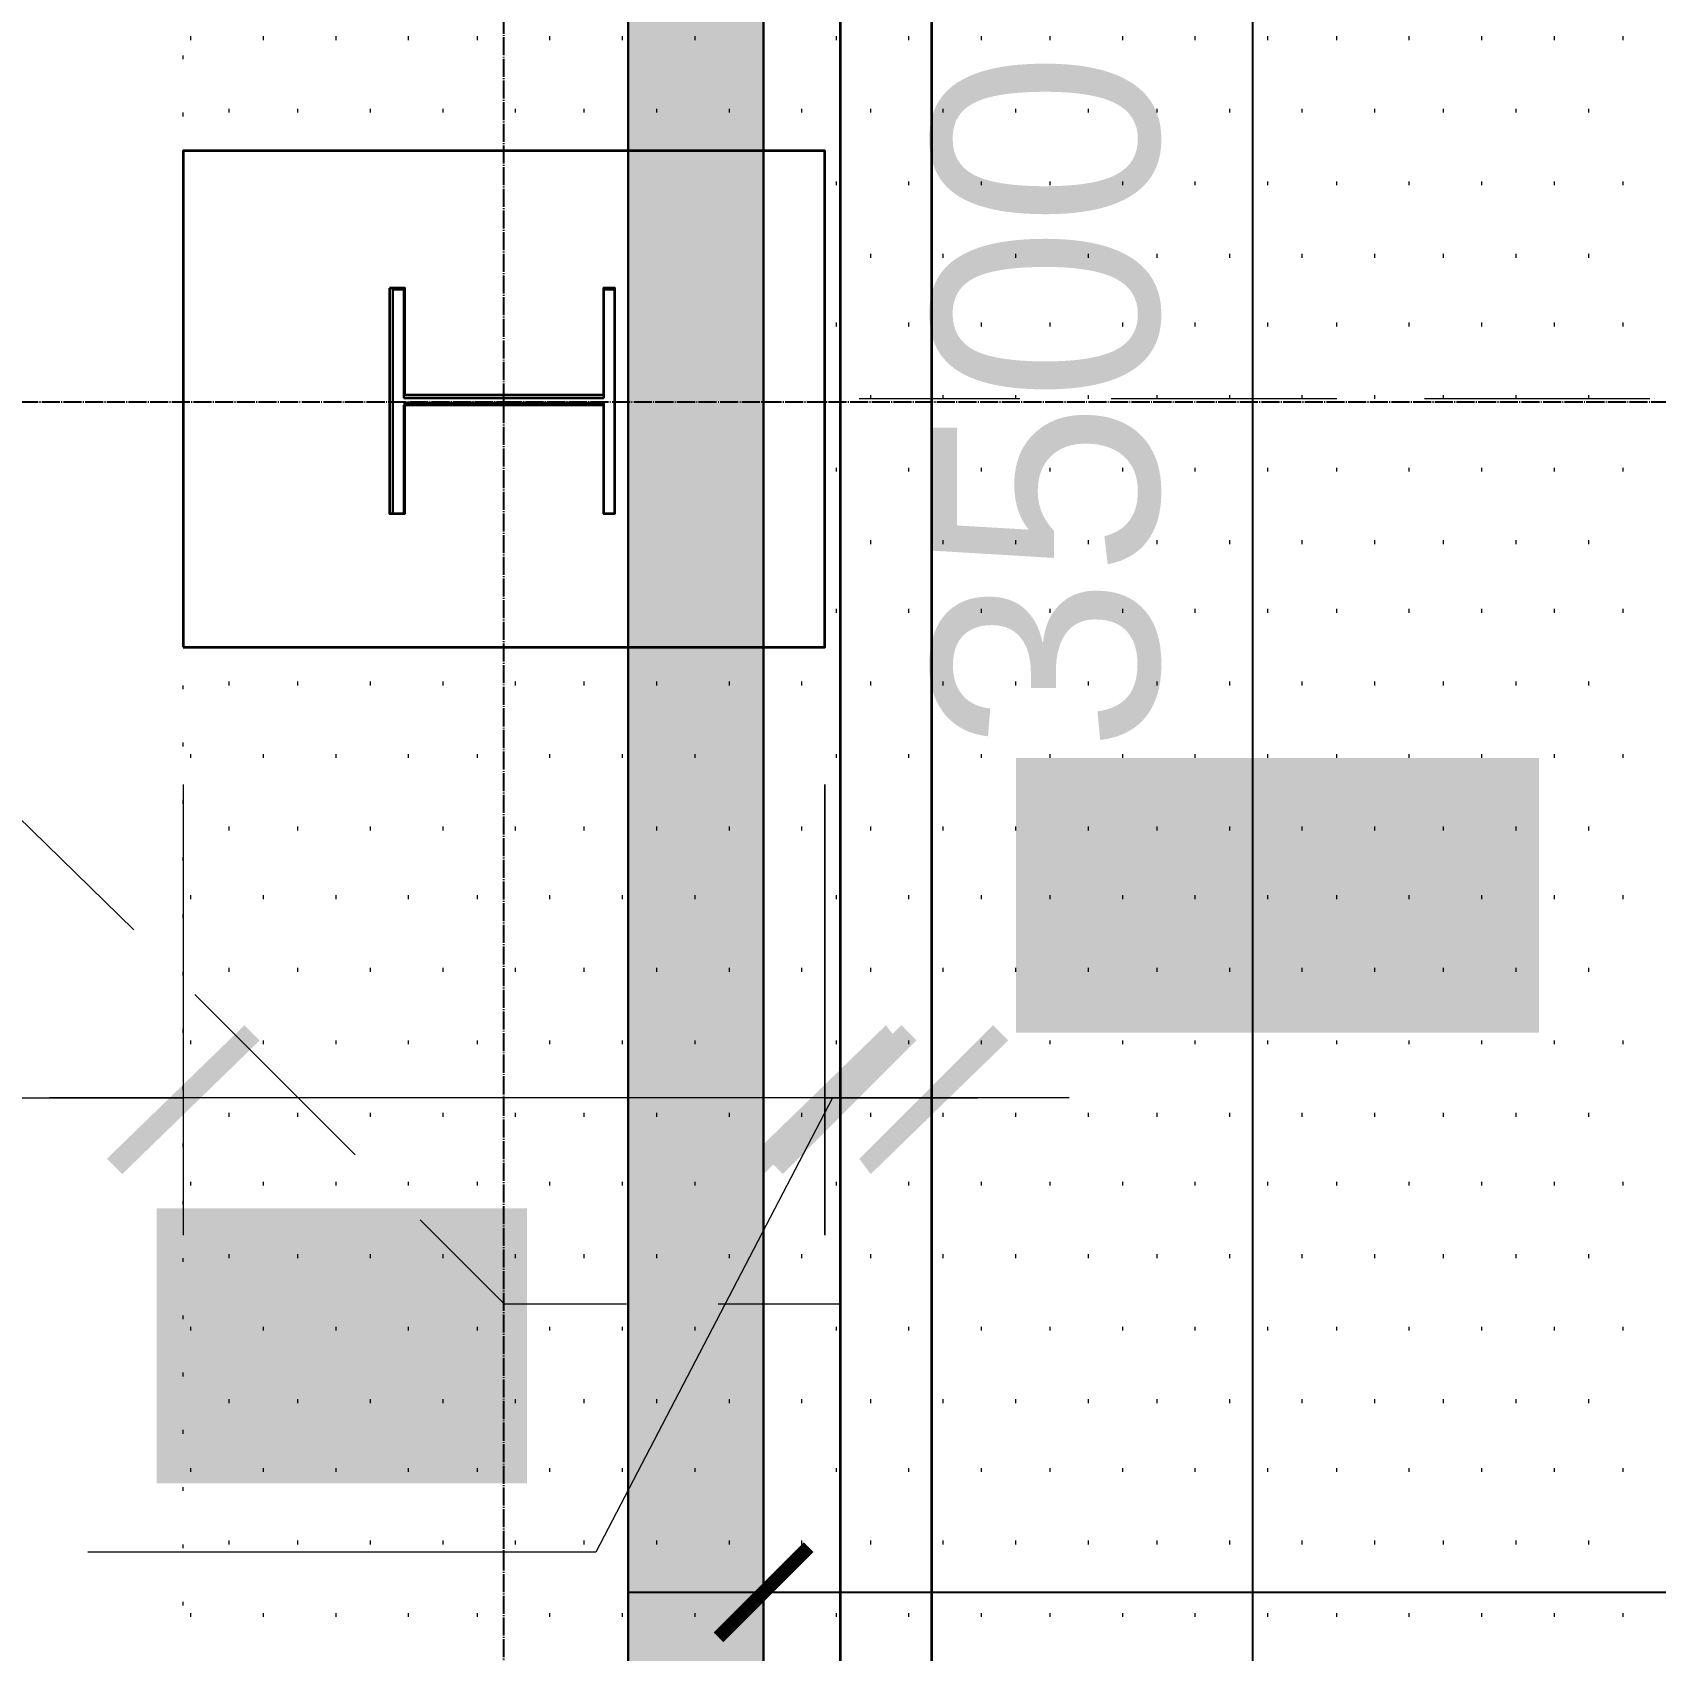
# Model space of a CAD drawing. Header units: millimetres. Extents: x -383313 to -161684, y -117025 to 99224.
# Drawn here: x -331036 to -329237, y -18967 to -17173 of the extents above; entities that cross this region are included whole.
import ezdxf

# ---------------------------------------------------------------- set-up
doc = ezdxf.new("R2010")
doc.units = ezdxf.units.MM
doc.header["$MEASUREMENT"] = 0
doc.linetypes.add('PS-GOST2.303 5', pattern=[24, 20, -1.5, 1, -1.5])
doc.layers.get('Defpoints').update_dxf_attribs({"color": 31})
for name, color, linetype in [('001__КОНСТРУКТИВ__Колонны', 14, 'Continuous'), ('001__КОНСТРУКТИВ__размеры внутр.', 7, 'Continuous'), ('PDF_Geometry', 7, 'Continuous'), ('PDF_Solid Fills', 7, 'Continuous'), ('PS_Оси', 5, 'PS-GOST2.303 5')]:
    doc.layers.add(name, color=color, linetype=linetype)
doc.layers.add('001__КОНСТРУКТИВ__Стены наружные', color=7, linetype='Continuous', lineweight=30)
doc.styles.add('PSTUDIO', font='arial.ttf')
doc.dimstyles.new('PS_TICK', dxfattribs={"dimscale": 100, "dimtxt": 2.5, "dimasz": 1, "dimexe": 2, "dimexo": 2, "dimgap": 1, "dimtad": 1, "dimdec": 0, "dimzin": 0, "dimdsep": 46, "dimtxsty": 'PSTUDIO', "dimblk": 'ARCHTICK', "dimcen": 2, "dimdle": 1.5, "dimse1": 1, "dimse2": 1, "dimadec": 0, "dimazin": 0, "dimtfac": 1, "dimtdec": 0, "dimtix": 1, "dimtmove": 1, "dimatfit": 3, "dimldrblk": 'ARCHTICK', "dimfxl": 1, "dimtolj": 1, "dimtzin": 0, "dimarcsym": 0})

# ---------------------------------------------------------------- blocks, each defined once
blk = doc.blocks.new('_ArchTick')
at = {"color": 0, "linetype": 'ByBlock', "const_width": 0.15}
blk.add_lwpolyline([(-0.5, -0.5), (0.5, 0.5)], dxfattribs=at)
blk = doc.blocks.new('*D281')
at = {"layer": '001__КОНСТРУКТИВ__размеры внутр.', "color": 0, "lineweight": -2, "ltscale": 100, "transparency": 16777216}
blk.add_line((-336984.8, -5432.1), (-336984.8, -20232.4), dxfattribs=at)
at = {"layer": 'Defpoints', "color": 0, "ltscale": 100, "transparency": 16777216}
for p in [(-330226.1, -5582.1), (-336984.8, -20082.4), (-335014.1, -20082.4)]:
    blk.add_point(p, dxfattribs=at)
at = {"layer": '001__КОНСТРУКТИВ__размеры внутр.', "color": 0, "lineweight": -2, "ltscale": 100, "transparency": 16777216, "xscale": 100, "yscale": 100, "zscale": 100}
for p, rotation in [((-336984.8, -5582.1), 90), ((-336984.8, -20082.4), 270)]:
    blk.add_blockref('_ArchTick', p, dxfattribs=dict(at, rotation=rotation))
at = {"layer": '001__КОНСТРУКТИВ__размеры внутр.', "color": 0, "ltscale": 100, "transparency": 16777216, "insert": (-337212.4, -12832.2), "char_height": 250, "attachment_point": 5, "rotation": 90, "style": 'PSTUDIO'}
blk.add_mtext('\\A1;14500', dxfattribs=at)
blk = doc.blocks.new('*D284')
at = {"layer": '001__КОНСТРУКТИВ__размеры внутр.', "color": 0, "lineweight": -2, "ltscale": 100, "transparency": 16777216}
blk.add_line((-330376.1, -18902.2), (-325236.6, -18902.2), dxfattribs=at)
at = {"layer": 'Defpoints', "color": 0, "ltscale": 100, "transparency": 16777216}
for p in [(-330226.1, -18460.9), (-325386.6, -18460.9), (-325386.6, -18902.2)]:
    blk.add_point(p, dxfattribs=at)
at = {"layer": '001__КОНСТРУКТИВ__размеры внутр.', "color": 0, "lineweight": -2, "ltscale": 100, "transparency": 16777216, "xscale": 100, "yscale": 100, "zscale": 100, "rotation": 180}
blk.add_blockref('_ArchTick', (-330226.1, -18902.2), dxfattribs=at)
at = {"layer": '001__КОНСТРУКТИВ__размеры внутр.', "color": 0, "lineweight": -2, "ltscale": 100, "transparency": 16777216, "xscale": 100, "yscale": 100, "zscale": 100}
blk.add_blockref('_ArchTick', (-325386.6, -18902.2), dxfattribs=at)
at = {"layer": '001__КОНСТРУКТИВ__размеры внутр.', "color": 0, "ltscale": 100, "transparency": 16777216, "insert": (-327806.3, -18674.5), "char_height": 250, "attachment_point": 5, "style": 'PSTUDIO'}
blk.add_mtext('\\A1;4840', dxfattribs=at)
blk = doc.blocks.new('*D288')
at = {"layer": '001__КОНСТРУКТИВ__размеры внутр.', "color": 0, "lineweight": -2, "ltscale": 100, "transparency": 16777216}
blk.add_line((-329684.2, -15682.1), (-329684.2, -19482.1), dxfattribs=at)
at = {"layer": 'Defpoints', "color": 0, "ltscale": 100, "transparency": 16777216}
for p in [(-330226.1, -15832.1), (-330226.1, -19332.1), (-329684.2, -19332.1)]:
    blk.add_point(p, dxfattribs=at)
at = {"layer": '001__КОНСТРУКТИВ__размеры внутр.', "color": 0, "lineweight": -2, "ltscale": 100, "transparency": 16777216, "xscale": 100, "yscale": 100, "zscale": 100}
for p, rotation in [((-329684.2, -15832.1), 90), ((-329684.2, -19332.1), 270)]:
    blk.add_blockref('_ArchTick', p, dxfattribs=dict(at, rotation=rotation))
at = {"layer": '001__КОНСТРУКТИВ__размеры внутр.', "color": 0, "ltscale": 100, "transparency": 16777216, "insert": (-329911.9, -17582.1), "char_height": 250, "attachment_point": 5, "rotation": 90, "style": 'PSTUDIO'}
blk.add_mtext('\\A1;3500', dxfattribs=at)
blk = doc.blocks.new('A$Cf5759c35')
at = {"layer": 'PDF_Solid Fills'}
for points in [[(28634.1, 262.5), (28612.9, 262.5), (28608.7, 258.2), (28604.5, 254), (28600.2, 245.5), (28596, 241.3), (28591.8, 237.1), (28587.5, 228.6), (28583.3, 228.6), (28574.8, 224.4), (28570.6, 220.1), (28566.4, 215.9), (28557.9, 211.7), (28600.2, 207.4), (28600.2, 12.7), (28634.1, 12.7)], [(28795, 262.5), (28795, 262.5), (28769.6, 262.5), (28765.3, 258.2), (28761.1, 258.2), (28752.6, 254), (28748.4, 249.8), (28748.4, 249.8), (28744.2, 245.5), (28739.9, 237.1), (28795, 237.1), (28795, 237.1), (28803.4, 237.1), (28807.7, 237.1), (28816.1, 232.8), (28820.4, 228.6), (28824.6, 224.4), (28828.8, 215.9), (28828.8, 215.9), (28833.1, 211.7), (28833.1, 207.4), (28837.3, 203.2), (28837.3, 199), (28837.3, 194.7), (28841.5, 186.3), (28841.5, 177.8), (28841.5, 173.6), (28841.5, 165.1), (28841.5, 156.6), (28841.5, 143.9), (28841.5, 135.5), (28841.5, 135.5), (28841.5, 122.8), (28841.5, 114.3), (28841.5, 105.8), (28841.5, 97.4), (28841.5, 93.1), (28841.5, 84.7), (28837.3, 76.2), (28837.3, 72), (28837.3, 67.7), (28833.1, 63.5), (28833.1, 59.3), (28828.8, 55), (28828.8, 50.8), (28824.6, 46.6), (28816.1, 42.3), (28811.9, 38.1), (28807.7, 33.9), (28799.2, 33.9), (28795, 33.9), (28739.9, 29.6), (28744.2, 25.4), (28748.4, 21.2), (28752.6, 16.9), (28761.1, 16.9), (28765.3, 12.7), (28773.8, 12.7), (28778, 8.5), (28786.5, 8.5), (28795, 8.5), (28795, 8.5), (28803.4, 8.5), (28807.7, 8.5), (28816.1, 12.7), (28820.4, 12.7), (28828.8, 16.9), (28833.1, 21.2), (28837.3, 21.2), (28841.5, 25.4), (28845.8, 29.6), (28850, 33.9), (28854.2, 38.1), (28858.5, 46.6), (28858.5, 50.8), (28862.7, 59.3), (28866.9, 63.5), (28866.9, 67.7), (28866.9, 72), (28871.2, 76.2), (28871.2, 84.7), (28871.2, 88.9), (28871.2, 97.4), (28875.4, 105.8), (28875.4, 110.1), (28875.4, 118.5), (28875.4, 127), (28875.4, 135.5), (28875.4, 139.7), (28875.4, 148.2), (28875.4, 156.6), (28875.4, 165.1), (28875.4, 169.3), (28871.2, 177.8), (28871.2, 182), (28871.2, 190.5), (28871.2, 194.7), (28866.9, 203.2), (28866.9, 207.4), (28862.7, 215.9), (28858.5, 220.1), (28858.5, 228.6), (28854.2, 232.8), (28854.2, 232.8), (28850, 237.1), (28845.8, 241.3), (28841.5, 249.8), (28833.1, 254), (28828.8, 254), (28828.8, 258.2), (28820.4, 258.2), (28816.1, 262.5), (28807.7, 262.5), (28799.2, 262.5)], [(28989.7, 262.5), (28989.7, 262.5), (28964.3, 262.5), (28960.1, 258.2), (28955.8, 258.2), (28947.4, 254), (28943.1, 249.8), (28943.1, 249.8), (28938.9, 245.5), (28934.7, 237.1), (28989.7, 237.1), (28989.7, 237.1), (28998.2, 237.1), (29002.4, 237.1), (29010.9, 232.8), (29015.1, 228.6), (29019.3, 224.4), (29023.6, 215.9), (29023.6, 215.9), (29027.8, 211.7), (29027.8, 207.4), (29032, 203.2), (29032, 199), (29032, 194.7), (29036.3, 186.3), (29036.3, 177.8), (29036.3, 173.6), (29036.3, 165.1), (29036.3, 156.6), (29036.3, 143.9), (29036.3, 135.5), (29036.3, 135.5), (29036.3, 122.8), (29036.3, 114.3), (29036.3, 105.8), (29036.3, 97.4), (29036.3, 93.1), (29036.3, 84.7), (29032, 76.2), (29032, 72), (29032, 67.7), (29027.8, 63.5), (29027.8, 59.3), (29023.6, 55), (29023.6, 50.8), (29019.3, 46.6), (29010.9, 42.3), (29006.6, 38.1), (29002.4, 33.9), (28993.9, 33.9), (28989.7, 33.9), (28934.7, 29.6), (28938.9, 25.4), (28943.1, 21.2), (28947.4, 16.9), (28955.8, 16.9), (28960.1, 12.7), (28968.5, 12.7), (28972.8, 8.5), (28981.2, 8.5), (28989.7, 8.5), (28989.7, 8.5), (28998.2, 8.5), (29002.4, 8.5), (29010.9, 12.7), (29015.1, 12.7), (29023.6, 16.9), (29027.8, 21.2), (29032, 21.2), (29036.3, 25.4), (29040.5, 29.6), (29044.7, 33.9), (29049, 38.1), (29053.2, 46.6), (29053.2, 50.8), (29057.4, 59.3), (29061.7, 63.5), (29061.7, 67.7), (29061.7, 72), (29065.9, 76.2), (29065.9, 84.7), (29065.9, 88.9), (29065.9, 97.4), (29070.1, 105.8), (29070.1, 110.1), (29070.1, 118.5), (29070.1, 127), (29070.1, 135.5), (29070.1, 139.7), (29070.1, 148.2), (29070.1, 156.6), (29070.1, 165.1), (29070.1, 169.3), (29065.9, 177.8), (29065.9, 182), (29065.9, 190.5), (29065.9, 194.7), (29061.7, 203.2), (29061.7, 207.4), (29057.4, 215.9), (29053.2, 220.1), (29053.2, 228.6), (29049, 232.8), (29049, 232.8), (29044.7, 237.1), (29040.5, 241.3), (29036.3, 249.8), (29027.8, 254), (29023.6, 254), (29023.6, 258.2), (29015.1, 258.2), (29010.9, 262.5), (29002.4, 262.5), (28993.9, 262.5)], [(28739.9, 237.1), (28735.7, 232.8), (28731.5, 228.6), (28727.2, 220.1), (28723, 215.9), (28723, 207.4), (28718.8, 207.4), (28718.8, 199), (28718.8, 194.7), (28714.5, 186.3), (28714.5, 182), (28714.5, 173.6), (28714.5, 169.3), (28714.5, 160.9), (28714.5, 152.4), (28710.3, 143.9), (28710.3, 135.5), (28710.3, 131.2), (28710.3, 122.8), (28714.5, 114.3), (28714.5, 105.8), (28714.5, 97.4), (28714.5, 88.9), (28714.5, 84.7), (28718.8, 76.2), (28718.8, 72), (28723, 63.5), (28723, 59.3), (28727.2, 55), (28727.2, 46.6), (28731.5, 42.3), (28735.7, 38.1), (28735.7, 33.9), (28739.9, 29.6), (28795, 33.9), (28790.7, 33.9), (28786.5, 33.9), (28778, 38.1), (28773.8, 38.1), (28769.6, 42.3), (28761.1, 46.6), (28756.9, 55), (28756.9, 55), (28756.9, 59.3), (28752.6, 63.5), (28752.6, 67.7), (28748.4, 72), (28748.4, 80.4), (28748.4, 84.7), (28744.2, 93.1), (28744.2, 101.6), (28744.2, 110.1), (28744.2, 118.5), (28744.2, 127), (28744.2, 135.5), (28744.2, 143.9), (28744.2, 152.4), (28744.2, 160.9), (28744.2, 169.3), (28744.2, 177.8), (28748.4, 182), (28748.4, 190.5), (28748.4, 194.7), (28752.6, 203.2), (28752.6, 207.4), (28756.9, 211.7), (28756.9, 215.9), (28761.1, 220.1), (28765.3, 224.4), (28769.6, 228.6), (28773.8, 232.8), (28778, 237.1), (28786.5, 237.1), (28795, 237.1)], [(28934.7, 237.1), (28930.4, 232.8), (28926.2, 228.6), (28922, 220.1), (28917.7, 215.9), (28917.7, 207.4), (28913.5, 207.4), (28913.5, 199), (28913.5, 194.7), (28909.3, 186.3), (28909.3, 182), (28909.3, 173.6), (28909.3, 169.3), (28909.3, 160.9), (28909.3, 152.4), (28905, 143.9), (28905, 135.5), (28905, 131.2), (28905, 122.8), (28909.3, 114.3), (28909.3, 105.8), (28909.3, 97.4), (28909.3, 88.9), (28909.3, 84.7), (28913.5, 76.2), (28913.5, 72), (28917.7, 63.5), (28917.7, 59.3), (28922, 55), (28922, 46.6), (28926.2, 42.3), (28930.4, 38.1), (28930.4, 33.9), (28934.7, 29.6), (28989.7, 33.9), (28985.5, 33.9), (28981.2, 33.9), (28972.8, 38.1), (28968.5, 38.1), (28964.3, 42.3), (28955.8, 46.6), (28951.6, 55), (28951.6, 55), (28951.6, 59.3), (28947.4, 63.5), (28947.4, 67.7), (28943.1, 72), (28943.1, 80.4), (28943.1, 84.7), (28938.9, 93.1), (28938.9, 101.6), (28938.9, 110.1), (28938.9, 118.5), (28938.9, 127), (28938.9, 135.5), (28938.9, 143.9), (28938.9, 152.4), (28938.9, 160.9), (28938.9, 169.3), (28938.9, 177.8), (28943.1, 182), (28943.1, 190.5), (28943.1, 194.7), (28947.4, 203.2), (28947.4, 207.4), (28951.6, 211.7), (28951.6, 215.9), (28955.8, 220.1), (28960.1, 224.4), (28964.3, 228.6), (28968.5, 232.8), (28972.8, 237.1), (28981.2, 237.1), (28989.7, 237.1)], [(28557.9, 211.7), (28553.7, 207.4), (28549.4, 203.2), (28541, 199), (28541, 169.3), (28541, 173.6), (28549.4, 173.6), (28553.7, 177.8), (28557.9, 177.8), (28566.4, 182), (28574.8, 186.3), (28574.8, 186.3), (28579.1, 190.5), (28587.5, 194.7), (28591.8, 199), (28596, 203.2), (28600.2, 207.4)], [(27673.1, -237.1), (27652, -237.1), (27643.5, -241.3), (27639.3, -241.3), (27630.8, -245.5), (27626.6, -245.5), (27622.3, -249.8), (27618.1, -254), (27613.9, -258.2), (27609.6, -262.5), (27605.4, -266.7), (27601.2, -275.2), (27596.9, -279.4), (27596.9, -287.9), (27592.7, -292.1), (27592.7, -300.6), (27592.7, -309), (27622.3, -313.3), (27622.3, -304.8), (27626.6, -296.3), (27626.6, -292.1), (27630.8, -283.6), (27635, -279.4), (27639.3, -275.2), (27639.3, -270.9), (27647.7, -266.7), (27652, -266.7), (27656.2, -262.5), (27664.7, -262.5), (27673.1, -262.5), (27736.6, -262.5), (27728.2, -254), (27728.2, -254), (27723.9, -249.8), (27719.7, -249.8), (27715.5, -245.5), (27707, -241.3), (27702.8, -241.3), (27694.3, -237.1), (27690.1, -237.1), (27681.6, -237.1)], [(27867.9, -237.1), (27867.9, -237.1), (27842.5, -237.1), (27838.2, -241.3), (27834, -241.3), (27825.5, -245.5), (27821.3, -249.8), (27821.3, -249.8), (27817.1, -254), (27812.8, -262.5), (27867.9, -262.5), (27867.9, -262.5), (27876.3, -262.5), (27880.6, -262.5), (27889, -266.7), (27893.3, -270.9), (27897.5, -275.2), (27901.7, -283.6), (27901.7, -283.6), (27906, -287.9), (27906, -292.1), (27910.2, -296.3), (27910.2, -300.6), (27910.2, -304.8), (27914.4, -313.3), (27914.4, -321.7), (27914.4, -326), (27914.4, -334.4), (27914.4, -342.9), (27914.4, -355.6), (27914.4, -364.1), (27914.4, -364.1), (27914.4, -376.8), (27914.4, -385.2), (27914.4, -393.7), (27914.4, -402.2), (27914.4, -406.4), (27914.4, -414.9), (27910.2, -423.3), (27910.2, -427.6), (27910.2, -431.8), (27906, -436), (27906, -440.3), (27901.7, -444.5), (27901.7, -448.7), (27897.5, -453), (27889, -457.2), (27884.8, -461.4), (27880.6, -465.7), (27872.1, -465.7), (27867.9, -465.7), (27812.8, -469.9), (27817.1, -474.1), (27821.3, -478.4), (27825.5, -482.6), (27834, -482.6), (27838.2, -486.8), (27846.7, -486.8), (27850.9, -491.1), (27859.4, -491.1), (27867.9, -491.1), (27867.9, -491.1), (27876.3, -491.1), (27880.6, -491.1), (27889, -486.8), (27893.3, -486.8), (27901.7, -482.6), (27906, -478.4), (27910.2, -478.4), (27914.4, -474.1), (27918.7, -469.9), (27922.9, -465.7), (27927.1, -461.4), (27931.4, -453), (27931.4, -448.7), (27935.6, -440.3), (27939.8, -436), (27939.8, -431.8), (27939.8, -427.6), (27944.1, -423.3), (27944.1, -414.9), (27944.1, -410.6), (27944.1, -402.2), (27948.3, -393.7), (27948.3, -389.5), (27948.3, -381), (27948.3, -372.5), (27948.3, -364.1), (27948.3, -359.8), (27948.3, -351.4), (27948.3, -342.9), (27948.3, -334.4), (27948.3, -330.2), (27944.1, -321.7), (27944.1, -317.5), (27944.1, -309), (27944.1, -304.8), (27939.8, -296.3), (27939.8, -292.1), (27935.6, -283.6), (27931.4, -279.4), (27931.4, -270.9), (27927.1, -266.7), (27927.1, -266.7), (27922.9, -262.5), (27918.7, -258.2), (27914.4, -249.8), (27906, -245.5), (27901.7, -245.5), (27901.7, -241.3), (27893.3, -241.3), (27889, -237.1), (27880.6, -237.1), (27872.1, -237.1)], [(27736.6, -262.5), (27673.1, -262.5), (27690.1, -262.5), (27694.3, -266.7), (27702.8, -270.9), (27707, -275.2), (27707, -275.2), (27711.2, -279.4), (27715.5, -283.6), (27719.7, -292.1), (27719.7, -296.3), (27719.7, -304.8), (27719.7, -309), (27719.7, -317.5), (27715.5, -321.7), (27715.5, -330.2), (27711.2, -334.4), (27707, -342.9), (27702.8, -342.9), (27698.5, -347.1), (27694.3, -351.4), (27690.1, -355.6), (27685.8, -364.1), (27681.6, -368.3), (27677.4, -372.5), (27668.9, -376.8), (27664.7, -381), (27656.2, -389.5), (27652, -393.7), (27643.5, -397.9), (27639.3, -406.4), (27630.8, -410.6), (27626.6, -414.9), (27622.3, -419.1), (27618.1, -423.3), (27613.9, -427.6), (27609.6, -431.8), (27605.4, -436), (27601.2, -440.3), (27596.9, -448.7), (27596.9, -453), (27592.7, -461.4), (27588.5, -465.7), (27588.5, -465.7), (27588.5, -474.1), (27588.5, -478.4), (27584.2, -486.8), (27753.6, -486.8), (27753.6, -457.2), (27630.8, -457.2), (27630.8, -457.2), (27630.8, -453), (27635, -444.5), (27643.5, -440.3), (27643.5, -440.3), (27647.7, -436), (27652, -431.8), (27656.2, -427.6), (27664.7, -423.3), (27668.9, -414.9), (27677.4, -410.6), (27677.4, -406.4), (27685.8, -402.2), (27694.3, -397.9), (27698.5, -389.5), (27702.8, -385.2), (27707, -381), (27715.5, -376.8), (27719.7, -372.5), (27719.7, -368.3), (27723.9, -364.1), (27728.2, -364.1), (27732.4, -355.6), (27736.6, -351.4), (27740.9, -347.1), (27740.9, -338.7), (27745.1, -334.4), (27745.1, -330.2), (27749.3, -326), (27749.3, -317.5), (27749.3, -313.3), (27749.3, -304.8), (27749.3, -304.8), (27749.3, -296.3), (27749.3, -292.1), (27749.3, -283.6), (27745.1, -279.4), (27740.9, -270.9), (27740.9, -266.7)], [(27812.8, -262.5), (27808.6, -266.7), (27804.4, -270.9), (27800.1, -279.4), (27795.9, -283.6), (27795.9, -292.1), (27791.7, -292.1), (27791.7, -300.6), (27791.7, -304.8), (27787.4, -313.3), (27787.4, -317.5), (27787.4, -326), (27787.4, -330.2), (27787.4, -338.7), (27787.4, -347.1), (27783.2, -355.6), (27783.2, -364.1), (27783.2, -368.3), (27783.2, -376.8), (27787.4, -385.2), (27787.4, -393.7), (27787.4, -402.2), (27787.4, -410.6), (27787.4, -414.9), (27791.7, -423.3), (27791.7, -427.6), (27795.9, -436), (27795.9, -440.3), (27800.1, -444.5), (27800.1, -453), (27804.4, -457.2), (27808.6, -461.4), (27808.6, -465.7), (27812.8, -469.9), (27867.9, -465.7), (27863.6, -465.7), (27859.4, -465.7), (27850.9, -461.4), (27846.7, -461.4), (27842.5, -457.2), (27834, -453), (27829.8, -444.5), (27829.8, -444.5), (27829.8, -440.3), (27825.5, -436), (27825.5, -431.8), (27821.3, -427.6), (27821.3, -419.1), (27821.3, -414.9), (27817.1, -406.4), (27817.1, -397.9), (27817.1, -389.5), (27817.1, -381), (27817.1, -372.5), (27817.1, -364.1), (27817.1, -355.6), (27817.1, -347.1), (27817.1, -338.7), (27817.1, -330.2), (27817.1, -321.7), (27821.3, -317.5), (27821.3, -309), (27821.3, -304.8), (27825.5, -296.3), (27825.5, -292.1), (27829.8, -287.9), (27829.8, -283.6), (27834, -279.4), (27838.2, -275.2), (27842.5, -270.9), (27846.7, -266.7), (27850.9, -262.5), (27859.4, -262.5), (27867.9, -262.5)]]:
    blk.add_hatch(color=8, dxfattribs=at).paths.add_polyline_path(points)
at = {"layer": 'PDF_Geometry', "color": 8, "lineweight": 35}
blk.add_lwpolyline([(38379.2, 12310.5), (28320.8, 12310.5), (28320.8, -7277.1), (28422.4, -7277.1), (28422.4, -3564.5), (28363.2, -3564.5), (28363.2, -1066.8), (28422.4, -1066.8), (28422.4, 2434.2), (28363.2, 2434.2), (28363.2, 4931.8), (28422.4, 4931.8), (28422.4, 8432.8), (28363.2, 8432.8), (28363.2, 10934.7), (28422.4, 10934.7), (28422.4, 12208.9), (38379.2, 12208.9)], dxfattribs=at)
at = {"layer": 'PDF_Geometry', "color": 8, "lineweight": 9}
for points in [[(27601.2, 1083.7), (27601.2, 1088)], [(27681.6, 1083.7), (27681.6, 1088)], [(27762, 1083.7), (27762, 1088)], [(27842.5, 1083.7), (27842.5, 1088)], [(27918.7, 1083.7), (27918.7, 1088)], [(27999.1, 1083.7), (27999.1, 1088)], [(28079.5, 1083.7), (28079.5, 1088)], [(28160, 1083.7), (28160, 1088)], [(28236.2, 1083.7), (28236.2, 1088)], [(28316.6, 1083.7), (28316.6, 1088)], [(28397, 1083.7), (28397, 1088)], [(28477.5, 1083.7), (28477.5, 1088)], [(28553.7, 1083.7), (28553.7, 1088)], [(28634.1, 1083.7), (28634.1, 1088)], [(28714.5, 1083.7), (28714.5, 1088)], [(28795, 1083.7), (28795, 1088)], [(28871.2, 1083.7), (28871.2, 1088)], [(28951.6, 1083.7), (28951.6, 1088)], [(29032, 1083.7), (29032, 1088)], [(29112.5, 1083.7), (29112.5, 1088)], [(29188.7, 1083.7), (29188.7, 1088)], [(27643.5, 1003.3), (27643.5, 1007.5)], [(27719.7, 1003.3), (27719.7, 1007.5)], [(27800.1, 1003.3), (27800.1, 1007.5)], [(27880.6, 1003.3), (27880.6, 1007.5)], [(27961, 1003.3), (27961, 1007.5)], [(28037.2, 1003.3), (28037.2, 1007.5)], [(28117.6, 1003.3), (28117.6, 1007.5)], [(28198.1, 1003.3), (28198.1, 1007.5)], [(28278.5, 1003.3), (28278.5, 1007.5)], [(28354.7, 1003.3), (28354.7, 1007.5)], [(28435.1, 1003.3), (28435.1, 1007.5)], [(28515.6, 1003.3), (28515.6, 1007.5)], [(28596, 1003.3), (28596, 1007.5)], [(28672.2, 1003.3), (28672.2, 1007.5)], [(28752.6, 1003.3), (28752.6, 1007.5)], [(28833.1, 1003.3), (28833.1, 1007.5)], [(28913.5, 1003.3), (28913.5, 1007.5)], [(28989.7, 1003.3), (28989.7, 1007.5)], [(29070.1, 1003.3), (29070.1, 1007.5)], [(29150.6, 1003.3), (29150.6, 1007.5)], [(28316.6, 922.9), (28316.6, 927.1)], [(28397, 922.9), (28397, 927.1)], [(28477.5, 922.9), (28477.5, 927.1)], [(28553.7, 922.9), (28553.7, 927.1)], [(28634.1, 922.9), (28634.1, 927.1)], [(28714.5, 922.9), (28714.5, 927.1)], [(28795, 922.9), (28795, 927.1)], [(28871.2, 922.9), (28871.2, 927.1)], [(28951.6, 922.9), (28951.6, 927.1)], [(29032, 922.9), (29032, 927.1)], [(29112.5, 922.9), (29112.5, 927.1)], [(29188.7, 922.9), (29188.7, 927.1)], [(28354.7, 842.4), (28354.7, 846.7)], [(28435.1, 842.4), (28435.1, 846.7)], [(28515.6, 842.4), (28515.6, 846.7)], [(28596, 842.4), (28596, 846.7)], [(28672.2, 842.4), (28672.2, 846.7)], [(28752.6, 842.4), (28752.6, 846.7)], [(28833.1, 842.4), (28833.1, 846.7)], [(28913.5, 842.4), (28913.5, 846.7)], [(28989.7, 842.4), (28989.7, 846.7)], [(29070.1, 842.4), (29070.1, 846.7)], [(29150.6, 842.4), (29150.6, 846.7)], [(28316.6, 766.2), (28316.6, 770.5)], [(28397, 766.2), (28397, 770.5)], [(28477.5, 766.2), (28477.5, 770.5)], [(28553.7, 766.2), (28553.7, 770.5)], [(28634.1, 766.2), (28634.1, 770.5)], [(28714.5, 766.2), (28714.5, 770.5)], [(28795, 766.2), (28795, 770.5)], [(28871.2, 766.2), (28871.2, 770.5)], [(28951.6, 766.2), (28951.6, 770.5)], [(29032, 766.2), (29032, 770.5)], [(29112.5, 766.2), (29112.5, 770.5)], [(29188.7, 766.2), (29188.7, 770.5)], [(28354.7, 685.8), (28354.7, 690)], [(28435.1, 685.8), (28435.1, 690)], [(28515.6, 685.8), (28515.6, 690)], [(28596, 685.8), (28596, 690)], [(28672.2, 685.8), (28672.2, 690)], [(28752.6, 685.8), (28752.6, 690)], [(28833.1, 685.8), (28833.1, 690)], [(28913.5, 685.8), (28913.5, 690)], [(28989.7, 685.8), (28989.7, 690)], [(29070.1, 685.8), (29070.1, 690)], [(29150.6, 685.8), (29150.6, 690)], [(28316.6, 605.4), (28316.6, 609.6)], [(28397, 605.4), (28397, 609.6)], [(28477.5, 605.4), (28477.5, 609.6)], [(28553.7, 605.4), (28553.7, 609.6)], [(28634.1, 605.4), (28634.1, 609.6)], [(28714.5, 605.4), (28714.5, 609.6)], [(28795, 605.4), (28795, 609.6)], [(28871.2, 605.4), (28871.2, 609.6)], [(28951.6, 605.4), (28951.6, 609.6)], [(29032, 605.4), (29032, 609.6)], [(29112.5, 605.4), (29112.5, 609.6)], [(29188.7, 605.4), (29188.7, 609.6)], [(28354.7, 524.9), (28354.7, 529.2)], [(28435.1, 524.9), (28435.1, 529.2)], [(28515.6, 524.9), (28515.6, 529.2)], [(28596, 524.9), (28596, 529.2)], [(28672.2, 524.9), (28672.2, 529.2)], [(28752.6, 524.9), (28752.6, 529.2)], [(28833.1, 524.9), (28833.1, 529.2)], [(28913.5, 524.9), (28913.5, 529.2)], [(28989.7, 524.9), (28989.7, 529.2)], [(29070.1, 524.9), (29070.1, 529.2)], [(29150.6, 524.9), (29150.6, 529.2)], [(28316.6, 448.7), (28316.6, 453)], [(28397, 448.7), (28397, 453)], [(28477.5, 448.7), (28477.5, 453)], [(28553.7, 448.7), (28553.7, 453)], [(28634.1, 448.7), (28634.1, 453)], [(28714.5, 448.7), (28714.5, 453)], [(28795, 448.7), (28795, 453)], [(28871.2, 448.7), (28871.2, 453)], [(28951.6, 448.7), (28951.6, 453)], [(29032, 448.7), (29032, 453)], [(29112.5, 448.7), (29112.5, 453)], [(29188.7, 448.7), (29188.7, 453)], [(27643.5, 368.3), (27643.5, 372.5)], [(27719.7, 368.3), (27719.7, 372.5)], [(27800.1, 368.3), (27800.1, 372.5)], [(27880.6, 368.3), (27880.6, 372.5)], [(27961, 368.3), (27961, 372.5)], [(28037.2, 368.3), (28037.2, 372.5)], [(28117.6, 368.3), (28117.6, 372.5)], [(28198.1, 368.3), (28198.1, 372.5)], [(28278.5, 368.3), (28278.5, 372.5)], [(28354.7, 368.3), (28354.7, 372.5)], [(28435.1, 368.3), (28435.1, 372.5)], [(28515.6, 368.3), (28515.6, 372.5)], [(28596, 368.3), (28596, 372.5)], [(28672.2, 368.3), (28672.2, 372.5)], [(28752.6, 368.3), (28752.6, 372.5)], [(28833.1, 368.3), (28833.1, 372.5)], [(28913.5, 368.3), (28913.5, 372.5)], [(28989.7, 368.3), (28989.7, 372.5)], [(29070.1, 368.3), (29070.1, 372.5)], [(29150.6, 368.3), (29150.6, 372.5)], [(27601.2, 287.9), (27601.2, 292.1)], [(27681.6, 287.9), (27681.6, 292.1)], [(27762, 287.9), (27762, 292.1)], [(27842.5, 287.9), (27842.5, 292.1)], [(27918.7, 287.9), (27918.7, 292.1)], [(27999.1, 287.9), (27999.1, 292.1)], [(28079.5, 287.9), (28079.5, 292.1)], [(28160, 287.9), (28160, 292.1)], [(28236.2, 287.9), (28236.2, 292.1)], [(28316.6, 287.9), (28316.6, 292.1)], [(28397, 287.9), (28397, 292.1)], [(28477.5, 287.9), (28477.5, 292.1)], [(28553.7, 287.9), (28553.7, 292.1)], [(28634.1, 287.9), (28634.1, 292.1)], [(28714.5, 287.9), (28714.5, 292.1)], [(28795, 287.9), (28795, 292.1)], [(28871.2, 287.9), (28871.2, 292.1)], [(28951.6, 287.9), (28951.6, 292.1)], [(29032, 287.9), (29032, 292.1)], [(29112.5, 287.9), (29112.5, 292.1)], [(29188.7, 287.9), (29188.7, 292.1)], [(27643.5, 207.4), (27643.5, 211.7)], [(27719.7, 207.4), (27719.7, 211.7)], [(27800.1, 207.4), (27800.1, 211.7)], [(27880.6, 207.4), (27880.6, 211.7)], [(27961, 207.4), (27961, 211.7)], [(28037.2, 207.4), (28037.2, 211.7)], [(28117.6, 207.4), (28117.6, 211.7)], [(28198.1, 207.4), (28198.1, 211.7)], [(28278.5, 207.4), (28278.5, 211.7)], [(28354.7, 207.4), (28354.7, 211.7)], [(28435.1, 207.4), (28435.1, 211.7)], [(28515.6, 207.4), (28515.6, 211.7)], [(28596, 207.4), (28596, 211.7)], [(28672.2, 207.4), (28672.2, 211.7)], [(28752.6, 207.4), (28752.6, 211.7)], [(28833.1, 207.4), (28833.1, 211.7)], [(28913.5, 207.4), (28913.5, 211.7)], [(28989.7, 207.4), (28989.7, 211.7)], [(29070.1, 207.4), (29070.1, 211.7)], [(29150.6, 207.4), (29150.6, 211.7)], [(27601.2, 131.2), (27601.2, 135.5)], [(27681.6, 131.2), (27681.6, 135.5)], [(27762, 131.2), (27762, 135.5)], [(27842.5, 131.2), (27842.5, 135.5)], [(27918.7, 131.2), (27918.7, 135.5)], [(27999.1, 131.2), (27999.1, 135.5)], [(28079.5, 131.2), (28079.5, 135.5)], [(28160, 131.2), (28160, 135.5)], [(28236.2, 131.2), (28236.2, 135.5)], [(28316.6, 131.2), (28316.6, 135.5)], [(28397, 131.2), (28397, 135.5)], [(28477.5, 131.2), (28477.5, 135.5)], [(28553.7, 131.2), (28553.7, 135.5)], [(28634.1, 131.2), (28634.1, 135.5)], [(28714.5, 131.2), (28714.5, 135.5)], [(28795, 131.2), (28795, 135.5)], [(28871.2, 131.2), (28871.2, 135.5)], [(28951.6, 131.2), (28951.6, 135.5)], [(29032, 131.2), (29032, 135.5)], [(29112.5, 131.2), (29112.5, 135.5)], [(29188.7, 131.2), (29188.7, 135.5)], [(27643.5, 50.8), (27643.5, 55)], [(27719.7, 50.8), (27719.7, 55)], [(27800.1, 50.8), (27800.1, 55)], [(27880.6, 50.8), (27880.6, 55)], [(27961, 50.8), (27961, 55)], [(28037.2, 50.8), (28037.2, 55)], [(28117.6, 50.8), (28117.6, 55)], [(28198.1, 50.8), (28198.1, 55)], [(28278.5, 50.8), (28278.5, 55)], [(28354.7, 50.8), (28354.7, 55)], [(28435.1, 50.8), (28435.1, 55)], [(28515.6, 50.8), (28515.6, 55)], [(28596, 50.8), (28596, 55)], [(28672.2, 50.8), (28672.2, 55)], [(28752.6, 50.8), (28752.6, 55)], [(28833.1, 50.8), (28833.1, 55)], [(28913.5, 50.8), (28913.5, 55)], [(28989.7, 50.8), (28989.7, 55)], [(29070.1, 50.8), (29070.1, 55)], [(29150.6, 50.8), (29150.6, 55)], [(27601.2, -29.6), (27601.2, -25.4)], [(27681.6, -29.6), (27681.6, -25.4)], [(27762, -29.6), (27762, -25.4)], [(27842.5, -29.6), (27842.5, -25.4)], [(27918.7, -29.6), (27918.7, -25.4)], [(27999.1, -29.6), (27999.1, -25.4)], [(28079.5, -29.6), (28079.5, -25.4)], [(28160, -29.6), (28160, -25.4)], [(28236.2, -29.6), (28236.2, -25.4)], [(28316.6, -29.6), (28316.6, -25.4)], [(28397, -29.6), (28397, -25.4)], [(28477.5, -29.6), (28477.5, -25.4)], [(28553.7, -29.6), (28553.7, -25.4)], [(28634.1, -29.6), (28634.1, -25.4)], [(28714.5, -29.6), (28714.5, -25.4)], [(28795, -29.6), (28795, -25.4)], [(28871.2, -29.6), (28871.2, -25.4)], [(28951.6, -29.6), (28951.6, -25.4)], [(29032, -29.6), (29032, -25.4)], [(29112.5, -29.6), (29112.5, -25.4)], [(29188.7, -29.6), (29188.7, -25.4)], [(27643.5, -110.1), (27643.5, -105.8)], [(27719.7, -110.1), (27719.7, -105.8)], [(27800.1, -110.1), (27800.1, -105.8)], [(27880.6, -110.1), (27880.6, -105.8)], [(27961, -110.1), (27961, -105.8)], [(28037.2, -110.1), (28037.2, -105.8)], [(28117.6, -110.1), (28117.6, -105.8)], [(28198.1, -110.1), (28198.1, -105.8)], [(28278.5, -110.1), (28278.5, -105.8)], [(28354.7, -110.1), (28354.7, -105.8)], [(28435.1, -110.1), (28435.1, -105.8)], [(28515.6, -110.1), (28515.6, -105.8)], [(28596, -110.1), (28596, -105.8)], [(28672.2, -110.1), (28672.2, -105.8)], [(28752.6, -110.1), (28752.6, -105.8)], [(28833.1, -110.1), (28833.1, -105.8)], [(28913.5, -110.1), (28913.5, -105.8)], [(28989.7, -110.1), (28989.7, -105.8)], [(29070.1, -110.1), (29070.1, -105.8)], [(29150.6, -110.1), (29150.6, -105.8)], [(27601.2, -186.3), (27601.2, -182)], [(27681.6, -186.3), (27681.6, -182)], [(27762, -186.3), (27762, -182)], [(27842.5, -186.3), (27842.5, -182)], [(27918.7, -186.3), (27918.7, -182)], [(27999.1, -186.3), (27999.1, -182)], [(28079.5, -186.3), (28079.5, -182)], [(28160, -186.3), (28160, -182)], [(28236.2, -186.3), (28236.2, -182)], [(28316.6, -186.3), (28316.6, -182)], [(28397, -186.3), (28397, -182)], [(28477.5, -186.3), (28477.5, -182)], [(28553.7, -186.3), (28553.7, -182)], [(28634.1, -186.3), (28634.1, -182)], [(28714.5, -186.3), (28714.5, -182)], [(28795, -186.3), (28795, -182)], [(28871.2, -186.3), (28871.2, -182)], [(28951.6, -186.3), (28951.6, -182)], [(29032, -186.3), (29032, -182)], [(29112.5, -186.3), (29112.5, -182)], [(29188.7, -186.3), (29188.7, -182)], [(27643.5, -266.7), (27643.5, -262.5)], [(27719.7, -266.7), (27719.7, -262.5)], [(27800.1, -266.7), (27800.1, -262.5)], [(27880.6, -266.7), (27880.6, -262.5)], [(27961, -266.7), (27961, -262.5)], [(28037.2, -266.7), (28037.2, -262.5)], [(28117.6, -266.7), (28117.6, -262.5)], [(28198.1, -266.7), (28198.1, -262.5)], [(28278.5, -266.7), (28278.5, -262.5)], [(28354.7, -266.7), (28354.7, -262.5)], [(28435.1, -266.7), (28435.1, -262.5)], [(28515.6, -266.7), (28515.6, -262.5)], [(28596, -266.7), (28596, -262.5)], [(28672.2, -266.7), (28672.2, -262.5)], [(28752.6, -266.7), (28752.6, -262.5)], [(28833.1, -266.7), (28833.1, -262.5)], [(28913.5, -266.7), (28913.5, -262.5)], [(28989.7, -266.7), (28989.7, -262.5)], [(29070.1, -266.7), (29070.1, -262.5)], [(29150.6, -266.7), (29150.6, -262.5)], [(27601.2, -347.1), (27601.2, -342.9)], [(27681.6, -347.1), (27681.6, -342.9)], [(27762, -347.1), (27762, -342.9)], [(27842.5, -347.1), (27842.5, -342.9)], [(27918.7, -347.1), (27918.7, -342.9)], [(27999.1, -347.1), (27999.1, -342.9)], [(28079.5, -347.1), (28079.5, -342.9)], [(28160, -347.1), (28160, -342.9)], [(28236.2, -347.1), (28236.2, -342.9)], [(28316.6, -347.1), (28316.6, -342.9)], [(28397, -347.1), (28397, -342.9)], [(28477.5, -347.1), (28477.5, -342.9)], [(28553.7, -347.1), (28553.7, -342.9)], [(28634.1, -347.1), (28634.1, -342.9)], [(28714.5, -347.1), (28714.5, -342.9)], [(28795, -347.1), (28795, -342.9)], [(28871.2, -347.1), (28871.2, -342.9)], [(28951.6, -347.1), (28951.6, -342.9)], [(29032, -347.1), (29032, -342.9)], [(29112.5, -347.1), (29112.5, -342.9)], [(29188.7, -347.1), (29188.7, -342.9)], [(27643.5, -427.6), (27643.5, -423.3)], [(27719.7, -427.6), (27719.7, -423.3)], [(27800.1, -427.6), (27800.1, -423.3)], [(27880.6, -427.6), (27880.6, -423.3)], [(27961, -427.6), (27961, -423.3)], [(28037.2, -427.6), (28037.2, -423.3)], [(28117.6, -427.6), (28117.6, -423.3)], [(28198.1, -427.6), (28198.1, -423.3)], [(28278.5, -427.6), (28278.5, -423.3)], [(28354.7, -427.6), (28354.7, -423.3)], [(28435.1, -427.6), (28435.1, -423.3)], [(28515.6, -427.6), (28515.6, -423.3)], [(28596, -427.6), (28596, -423.3)], [(28672.2, -427.6), (28672.2, -423.3)], [(28752.6, -427.6), (28752.6, -423.3)], [(28833.1, -427.6), (28833.1, -423.3)], [(28913.5, -427.6), (28913.5, -423.3)], [(28989.7, -427.6), (28989.7, -423.3)], [(29070.1, -427.6), (29070.1, -423.3)], [(29150.6, -427.6), (29150.6, -423.3)], [(27601.2, -503.8), (27601.2, -499.5)], [(27681.6, -503.8), (27681.6, -499.5)], [(27762, -503.8), (27762, -499.5)], [(27842.5, -503.8), (27842.5, -499.5)], [(27918.7, -503.8), (27918.7, -499.5)], [(27999.1, -503.8), (27999.1, -499.5)], [(28079.5, -503.8), (28079.5, -499.5)], [(28160, -503.8), (28160, -499.5)], [(28236.2, -503.8), (28236.2, -499.5)], [(28316.6, -503.8), (28316.6, -499.5)], [(28397, -503.8), (28397, -499.5)], [(28477.5, -503.8), (28477.5, -499.5)], [(28553.7, -503.8), (28553.7, -499.5)], [(28634.1, -503.8), (28634.1, -499.5)], [(28714.5, -503.8), (28714.5, -499.5)], [(28795, -503.8), (28795, -499.5)], [(28871.2, -503.8), (28871.2, -499.5)], [(28951.6, -503.8), (28951.6, -499.5)], [(29032, -503.8), (29032, -499.5)], [(29112.5, -503.8), (29112.5, -499.5)], [(29188.7, -503.8), (29188.7, -499.5)], [(27643.5, -584.2), (27643.5, -580)], [(27719.7, -584.2), (27719.7, -580)], [(27800.1, -584.2), (27800.1, -580)], [(27880.6, -584.2), (27880.6, -580)], [(27961, -584.2), (27961, -580)], [(28037.2, -584.2), (28037.2, -580)], [(28117.6, -584.2), (28117.6, -580)], [(28198.1, -584.2), (28198.1, -580)], [(28278.5, -584.2), (28278.5, -580)], [(28354.7, -584.2), (28354.7, -580)], [(28435.1, -584.2), (28435.1, -580)], [(28515.6, -584.2), (28515.6, -580)], [(28596, -584.2), (28596, -580)], [(28672.2, -584.2), (28672.2, -580)], [(28752.6, -584.2), (28752.6, -580)], [(28833.1, -584.2), (28833.1, -580)], [(28913.5, -584.2), (28913.5, -580)], [(28989.7, -584.2), (28989.7, -580)], [(29070.1, -584.2), (29070.1, -580)], [(29150.6, -584.2), (29150.6, -580)], [(27601.2, -664.6), (27601.2, -660.4)], [(27681.6, -664.6), (27681.6, -660.4)], [(27762, -664.6), (27762, -660.4)], [(27842.5, -664.6), (27842.5, -660.4)], [(27918.7, -664.6), (27918.7, -660.4)], [(27999.1, -664.6), (27999.1, -660.4)], [(28079.5, -664.6), (28079.5, -660.4)], [(28160, -664.6), (28160, -660.4)], [(28236.2, -664.6), (28236.2, -660.4)], [(28316.6, -664.6), (28316.6, -660.4)], [(28397, -664.6), (28397, -660.4)], [(28477.5, -664.6), (28477.5, -660.4)], [(28553.7, -664.6), (28553.7, -660.4)], [(28634.1, -664.6), (28634.1, -660.4)], [(28714.5, -664.6), (28714.5, -660.4)], [(28795, -664.6), (28795, -660.4)], [(28871.2, -664.6), (28871.2, -660.4)], [(28951.6, -664.6), (28951.6, -660.4)], [(29032, -664.6), (29032, -660.4)], [(29112.5, -664.6), (29112.5, -660.4)], [(29188.7, -664.6), (29188.7, -660.4)]]:
    blk.add_lwpolyline(points, dxfattribs=at)
at = {"layer": 'PDF_Geometry', "color": 8, "lineweight": 13}
for points in [[(27592.7, 1062.6), (27592.7, 1066.8)], [(27592.7, 999.1), (27592.7, 1003.3)], [(27592.7, 935.6), (27592.7, 939.8)], [(27592.7, 872.1), (27592.7, 876.3)], [(27592.7, 808.6), (27592.7, 812.8)], [(27592.7, 745.1), (27592.7, 749.3)], [(27592.7, 681.6), (27592.7, 685.8)], [(28519.8, 685.8), (28342, 685.8)], [(28871.2, 685.8), (28621.4, 685.8)], [(29218.3, 685.8), (28968.5, 685.8)], [(27592.7, 618.1), (27592.7, 622.3)], [(27592.7, 554.6), (27592.7, 558.8)], [(27592.7, 491.1), (27592.7, 495.3)], [(27592.7, 427.6), (27592.7, 431.8)], [(27592.7, 364.1), (27592.7, 368.3)], [(27592.7, 300.6), (27592.7, 304.8)], [(27359.9, 270.9), (27537.7, 97.4)], [(27592.7, 258.2), (27592.7, -241.3)], [(28422.4, 258.2), (28422.4, -241.3)], [(27592.7, 237.1), (27592.7, 241.3)], [(27592.7, 173.6), (27592.7, 177.8)], [(27592.7, 110.1), (27592.7, 114.3)], [(27592.7, 46.6), (27592.7, 50.8)], [(27605.4, 25.4), (27783.2, -152.4)], [(27592.7, -16.9), (27592.7, -12.7)], [(26661.4, -88.9), (27592.7, -88.9)], [(28452.1, -88.9), (27444.5, -88.9)], [(28312.4, -88.9), (28049.9, -592.7), (27486.9, -592.7)], [(27592.7, -80.4), (27592.7, -76.2)], [(28303.9, -88.9), (28151.5, -88.9)], [(28574.8, -88.9), (28422.4, -88.9), (28320.8, -88.9), (28172.7, -88.9)], [(28320.8, -88.9), (28303.9, -88.9), (28320.8, -88.9)], [(28320.8, -88.9), (28473.2, -88.9)], [(27592.7, -143.9), (27592.7, -139.7)], [(27592.7, -207.4), (27592.7, -203.2)], [(27855.2, -224.4), (27948.3, -317.5), (28083.8, -317.5)], [(27592.7, -270.9), (27592.7, -266.7)], [(28185.4, -317.5), (28320.8, -317.5)], [(27592.7, -334.4), (27592.7, -330.2)], [(27592.7, -397.9), (27592.7, -393.7)], [(27592.7, -461.4), (27592.7, -457.2)], [(27592.7, -524.9), (27592.7, -520.7)], [(27592.7, -588.4), (27592.7, -584.2)], [(27592.7, -651.9), (27592.7, -647.7)]]:
    blk.add_lwpolyline(points, dxfattribs=at)
at = {"layer": 'PDF_Geometry', "color": 8, "lineweight": 35}
for points in [[(27592.7, 410.6), (28303.9, 410.6), (28303.9, 961), (27592.7, 961)], [(27821.3, 808.6), (27821.3, 558.8), (27838.2, 558.8), (27838.2, 681.6), (28058.4, 681.6), (28058.4, 558.8), (28071.1, 558.8), (28071.1, 808.6), (28058.4, 808.6), (28058.4, 690), (27838.2, 690), (27838.2, 808.6)]]:
    blk.add_lwpolyline(points, close=True, dxfattribs=at)
at = {"layer": 'PDF_Geometry', "color": 8, "lineweight": 13}
for points in [[(28303.9, -241.3), (28303.9, 258.2)], [(28320.8, -241.3), (28320.8, 258.2)]]:
    blk.add_lwpolyline(points, close=True, dxfattribs=at)
at = {"layer": 'PDF_Solid Fills', "color": 8, "lineweight": 13}
for points in [[(28515.6, 287.9), (28515.6, -16.9), (29095.5, 287.9)], [(28515.6, -16.9), (29095.5, 287.9), (29095.5, -16.9)], [(27660.4, -8.5), (27525, -173.6), (27508, -156.6)], [(27677.4, -25.4), (27660.4, -8.5), (27525, -173.6)], [(28219.2, -156.6), (28236.2, -173.6), (28371.6, -8.5)], [(28219.2, -156.6), (28236.2, -173.6), (28371.6, -8.5)], [(28236.2, -173.6), (28371.6, -8.5), (28384.3, -25.4)], [(28236.2, -173.6), (28371.6, -8.5), (28384.3, -25.4)], [(28240.4, -156.6), (28257.3, -173.6), (28388.6, -8.5)], [(28388.6, -8.5), (28257.3, -173.6), (28240.4, -156.6)], [(28257.3, -173.6), (28388.6, -8.5), (28405.5, -25.4)], [(28405.5, -25.4), (28388.6, -8.5), (28257.3, -173.6)], [(28490.2, -8.5), (28354.7, -173.6), (28342, -156.6)], [(28507.1, -25.4), (28490.2, -8.5), (28354.7, -173.6)], [(27563.1, -211.7), (27563.1, -516.5), (27973.7, -211.7)], [(27563.1, -516.5), (27973.7, -211.7), (27973.7, -516.5)]]:
    blk.add_solid(points, dxfattribs=at)

msp = doc.modelspace()

# ---------------------------------------------------------------- hatches: boundary and pattern name
at = {"lineweight": 30, "ltscale": 100}
h = msp.add_hatch(color=252, dxfattribs=at)
h.dxf.hatch_style = 1
h.paths.add_polyline_path([(-330226.05882, -15832.0977), (-330376.05882, -15832.0977), (-330376.05882, -19332.0977), (-330226.05882, -19332.0977)])

# ---------------------------------------------------------------- linework, layer by layer
at = {"layer": '001__КОНСТРУКТИВ__Колонны', "linetype": 'Continuous', "lineweight": 30}
for p, q in [((-330637.05882, -17706.5977), (-330637.05882, -17457.5977)), ((-330637.05882, -17457.5977), (-330624.95882, -17457.5977)), ((-330624.95882, -17457.5977), (-330624.95882, -17578.0977)), ((-330403.15882, -17578.0977), (-330403.15882, -17457.5977)), ((-330403.15882, -17457.5977), (-330391.05882, -17457.5977)), ((-330391.05882, -17457.5977), (-330391.05882, -17706.5977)), ((-330624.95882, -17578.0977), (-330403.15882, -17578.0977)), ((-330403.15882, -17586.0977), (-330624.95882, -17586.0977)), ((-330624.95882, -17586.0977), (-330624.95882, -17706.5977)), ((-330403.15882, -17706.5977), (-330403.15882, -17586.0977)), ((-330624.95882, -17706.5977), (-330637.05882, -17706.5977)), ((-330391.05882, -17706.5977), (-330403.15882, -17706.5977))]:
    msp.add_line(p, q, dxfattribs=at)
at = {"layer": '001__КОНСТРУКТИВ__Стены наружные', "color": 7, "linetype": 'Continuous', "flags": 128}
for points in [[(-330376.05882, -15832.0977), (-330376.05882, -19332.0977)], [(-330376.05882, -19332.0977), (-330226.05882, -19332.0977), (-330226.05882, -15832.0977), (-330376.05882, -15832.0977)]]:
    msp.add_lwpolyline(points, dxfattribs=at)
at = {"layer": 'PS_Оси'}
for points in [[(-330514.05882, -24012.91133), (-330514.05882, -23582.0977), (-330514.05882, -17582.0977), (-330514.05882, -11582.0977), (-330514.05882, -5582.0977), (-330514.05882, -582.3977), (-330514.05882, 2825.4576)], [(-355322.62659, -17582.0977), (-355014.05882, -17582.0977), (-350514.05882, -17582.0977), (-345514.05882, -17582.0977), (-340514.05882, -17582.0977), (-335514.05882, -17582.0977), (-330514.05882, -17582.0977), (-325514.05882, -17582.0977), (-320514.05882, -17582.0977), (-316483.98892, -17582.0977)]]:
    msp.add_lwpolyline(points, dxfattribs=at)

# ---------------------------------------------------------------- block references
at = {"ltscale": 100}
msp.add_blockref('A$Cf5759c35', (-358461.97282, -18264.93104), dxfattribs=at)

# ---------------------------------------------------------------- dimensions: what is measured, and where the dimension line sits
at = {"layer": '001__КОНСТРУКТИВ__размеры внутр.', "ltscale": 100}
for base, p1, p2, picture, middle in [((-336984.76537, -20082.3977), (-330226.05882, -5582.0977), (-335014.05882, -20082.3977), '*D281', (-337212.40862, -12832.2477)), ((-329684.20109, -19332.0977), (-330226.05882, -15832.0977), (-330226.05882, -19332.0977), '*D288', (-329911.9296, -17582.0977))]:
    dim = msp.add_linear_dim(base=base, p1=p1, p2=p2, angle=90, dimstyle='PS_TICK', dxfattribs=at)
    dim.commit()
    dim.dimension.update_dxf_attribs({"geometry": picture, "text_midpoint": middle})
dim = msp.add_linear_dim(base=(-325386.5588214269, -18902.1567131828), p1=(-330226.0588214279, -18460.8698760931), p2=(-325386.5588214269, -18460.8698760931), dimstyle='PS_TICK', dxfattribs=at)
dim.commit()
dim.dimension.update_dxf_attribs({"geometry": '*D284', "text_midpoint": (-327806.3088214274, -18674.5134662523)})

doc.saveas('drawing.dxf')
